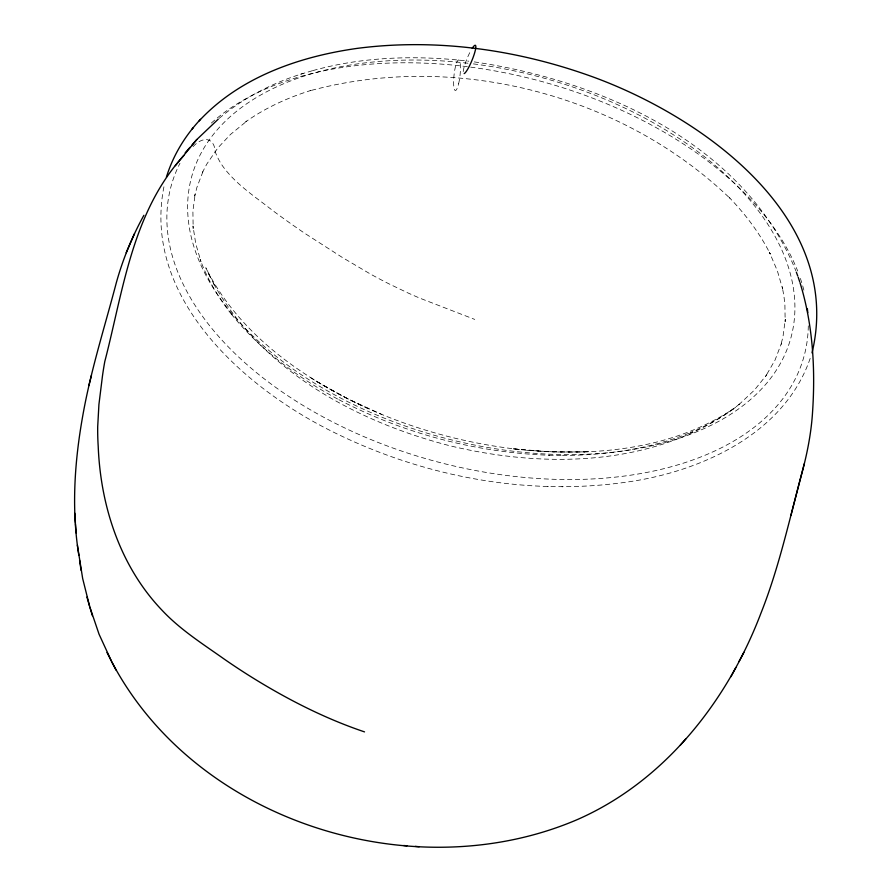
<?xml version="1.0" encoding="UTF-8"?>
<svg xmlns="http://www.w3.org/2000/svg" width="892" height="892" viewBox="0 0 892 892"><rect width="100%" height="100%" fill="white"/><g stroke="black" fill="none" stroke-linecap="round" stroke-linejoin="round"><path stroke-width="0.67" stroke-dasharray="4.46 3.34" d="M163.927 186.807C142.675 293.713 237.35 381.542 322.871 426.733L323.673 427.168C418.549 476.551 529.38 498.059 635.427 480.788C707.501 468.69 786.588 430.591 810.85 356.421M219.265 118.268C243.728 97.741 272.651 82.789 303.135 73.456M193.029 146.645C203.064 135.885 214.303 137.357 215.173 151.651A62.752 48.96 34.8 0 0 217.771 157.75A59.887 46.73 34.8 0 0 222.699 166.135C235.856 184.41 255.246 196.753 272.651 210.512A737.963 575.831 34.8 0 0 304.808 233.347L342.104 257.32L370.024 273.811A409.829 319.793 34.8 0 0 390.016 284.358L407.599 292.777A378.353 295.23 34.8 0 0 420.266 298.329L474.745 319.414M312.914 70.579C363.49 56.508 416.898 55.081 468.824 61.191M300.604 74.203L315.311 69.866M526.581 450.27L555.638 452.021L584.55 451.887L548.781 451.742L511.908 448.687C588.096 457.496 671.018 451.463 735.989 407.098C654.616 466.917 544.956 468.556 450.204 445.844C356.153 421.715 261.289 370.336 213.11 282.719M584.082 451.91L591.552 451.564M548.77 455.243L563.12 455.478L562.216 455.455C606.46 455.355 651.182 448.866 692.248 431.918L690.475 432.665C708.382 425.094 725.486 415.46 740.616 403.195L738.855 404.689L754.353 390.183L766.808 374.64L765.447 376.692L775.048 360.045L781.526 343.141L780.756 345.494L782.975 336.752L785.294 319.325L785.161 321.678L784.893 304.272L783.834 295.453L782.15 286.577L782.574 288.685L777.345 270.778L769.439 252.336L770.32 254.131C759.794 233.213 745.5 214.381 729.299 197.545L730.481 198.793C621.858 94.162 454.786 51.279 309.212 90.973L310.817 90.471C287.737 97.696 265.415 107.809 245.646 121.847L247.285 120.721L230.415 134.514L217.826 147.96L206.799 164.072L202.35 172.535L203.398 170.439L196.92 187.331L194.712 196.062L195.214 193.653L192.895 211.092L193.163 228.464L192.995 225.999L195.749 243.728L200.968 261.601L200.154 259.394C207.591 279.854 218.997 298.664 232.511 315.657L231.318 314.107C260.453 350.166 298.463 378.152 339.172 399.861L338.369 399.426C403.396 433.534 476.194 452.712 549.572 455.255M547.588 486.519L548.379 486.53M561.96 486.764L562.852 486.776M519.512 449.512C445.877 441.317 373.592 417.467 310.862 377.795M474.31 61.905C602.055 80.693 744.419 143.958 795.898 270.945M316.827 381.531L348.181 399.025L381.865 414.512M368.273 408.67C302.644 378.598 238.755 333.954 205.818 267.778L215.273 286.923M208.293 273.298L210.501 277.613M463.238 71.572A15.309 2.609 -67.6 0 1 470.954 50.42M808.286 325.814A327.698 197.21 14.9 0 1 440.481 462.692A327.698 197.21 14.9 0 1 179.983 163.225M211.359 123.051A327.698 197.21 14.9 0 1 531.509 78.819A327.698 197.21 14.9 0 1 797.66 271.001M800.38 278.438A327.698 197.21 14.9 0 1 804.149 291.26M473.362 63.889A310.26 186.718 14.9 0 1 763.53 386.827A310.26 186.718 14.9 0 1 239.714 322.536A310.26 186.718 14.9 0 1 467.954 63.232M458.7 83.424A15.309 2.988 -83.7 0 0 458.778 59.998A15.309 2.988 -83.7 0 0 453.615 82.198A15.309 2.988 -83.7 0 0 458.7 83.424"/><path stroke-width="1.34" d="M143.891 215.306C132.072 236.692 122.761 259.438 116.25 282.987C104.687 327.041 90.728 370.615 82.811 415.516C74.538 461.588 71.304 509.02 78.864 555.426M111.79 661.886C196.05 821.878 412.505 889.748 576.645 819.882C664.417 781.682 727.638 700.956 761.01 613.016C778.883 568.048 789.141 520.593 801.663 473.975C807.204 453.671 811.274 432.932 812.567 411.892C815.455 368.597 812.891 324.342 800.013 282.686M88.843 385.6L91.441 375.409M790.925 515.409L804.261 463.795M812.021 352.897C844.245 218.596 704.591 118.402 595.388 77.827C519.702 49.952 437.37 37.921 357.112 48.391C299.244 56.553 239.725 77.125 199.117 120.944M166.403 177.151C173.037 155.542 185.057 135.785 200.51 119.338M126.185 252.715L130.288 243.338M130.41 243.037L134.491 233.704M730.949 676.705L735.833 667.584M738.944 661.63L743.895 652.398M175.311 165.689L196.853 139.487L218.261 119.149M191.847 129.318L193.263 127.69M680.395 745.076L685.859 738.81M185.179 152.822L189.985 147.347M183.83 155.542C132.25 211.962 123.207 290.569 104.788 361.55A507.57 396.059 34.8 0 0 102.513 375.643L98.923 404.5L97.696 426.677A334.009 260.631 34.8 0 0 98.209 446.334C100.551 505.942 120.13 566.398 161.943 610.15C180.084 629.596 202.752 643.901 224.316 659.166A518.553 404.633 34.8 0 0 267.466 686.717C298.307 704.769 330.62 720.48 364.527 731.886M192.115 144.872L196.853 139.487M415.293 846.385L419.162 846.709M403.619 845.504L406.919 845.783M89.847 607.062L99.068 634.257L111.377 660.994M106.973 652.476L116.083 670.182M796.366 272.216L797.749 276.007M798.217 277.267L799.656 281.604M77.381 545.135L82.666 578.518L89.523 605.936M86.925 597.105L92.389 615.736M79.578 560.176L81.038 570.278M74.75 513.19L75.407 522.589M75.474 523.626L76.121 532.925M472.225 48.302A15.309 2.609 -67.6 0 1 474.232 54.2A15.309 2.609 -67.6 0 1 464.163 73.59M807.349 308.665A327.698 197.21 14.9 0 1 807.773 312.646"/></g></svg>
